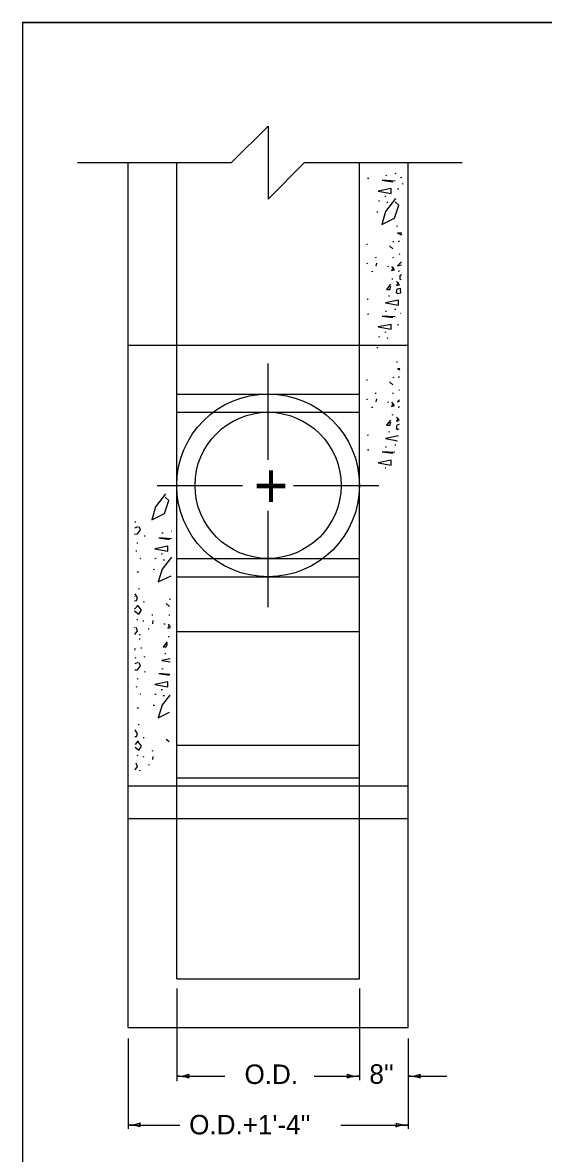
# Model space of a CAD drawing. Extents: x 1007 to 1035.5, y 1000.5 to 1021.5.
# Drawn here: x 1007 to 1012.35, y 1009.9 to 1021.5 of the extents above; entities that cross this region are included whole.
import ezdxf

# ---------------------------------------------------------------- set-up
doc = ezdxf.new("R2010")
doc.units = 0
for name, color, linetype in [('Level 1', 7, 'Continuous'), ('Level 10', 7, 'Continuous'), ('Level 11', 7, 'Continuous')]:
    doc.layers.add(name, color=color, linetype=linetype)

msp = doc.modelspace()

# ---------------------------------------------------------------- linework, layer by layer
at = {"layer": 'Level 1'}
for p, q in [((1008.082, 1011.189), (1008.082, 1020.064)), ((1008.582, 1011.689), (1008.582, 1020.064)), ((1010.457, 1011.689), (1010.457, 1020.064)), ((1010.957, 1011.189), (1010.957, 1020.064)), ((1008.082, 1018.189), (1010.957, 1018.189)), ((1009.52, 1017.014), (1009.52, 1018.002)), ((1008.582, 1017.689), (1010.457, 1017.689)), ((1008.582, 1017.502), (1010.457, 1017.502)), ((1008.382, 1016.752), (1009.258, 1016.752)), ((1009.781, 1016.752), (1010.657, 1016.752)), ((1009.52, 1015.502), (1009.52, 1016.49)), ((1008.582, 1016.002), (1010.457, 1016.002)), ((1008.582, 1015.814), (1010.457, 1015.814)), ((1008.582, 1015.252), (1010.457, 1015.252)), ((1008.582, 1014.085), (1010.457, 1014.085)), ((1008.582, 1013.752), (1010.457, 1013.752)), ((1008.082, 1013.668), (1010.957, 1013.668)), ((1008.082, 1013.335), (1010.957, 1013.335)), ((1008.582, 1011.689), (1010.457, 1011.689)), ((1008.582, 1011.59), (1008.582, 1010.639)), ((1010.457, 1011.59), (1010.457, 1010.648)), ((1008.082, 1011.189), (1010.957, 1011.189)), ((1008.082, 1011.076), (1008.082, 1010.151)), ((1010.957, 1011.076), (1010.957, 1010.151)), ((1008.582, 1010.689), (1009.076, 1010.689)), ((1009.993, 1010.689), (1010.457, 1010.689)), ((1010.957, 1010.689), (1011.355, 1010.689)), ((1008.082, 1010.189), (1008.614, 1010.189)), ((1010.267, 1010.189), (1010.957, 1010.189))]:
    msp.add_line(p, q, dxfattribs=at)
for points in [[(1007.562, 1020.064), (1009.145, 1020.064), (1009.52, 1020.439), (1009.52, 1019.689), (1009.895, 1020.064), (1011.513, 1020.064)], [(1010.831, 1019.951), (1010.82, 1019.95)], [(1010.553, 1019.9), (1010.542, 1019.899)], [(1010.823, 1019.874), (1010.692, 1019.882), (1010.801, 1019.867)], [(1010.735, 1019.931), (1010.724, 1019.929)], [(1010.892, 1019.91), (1010.881, 1019.909)], [(1010.902, 1019.85), (1010.9, 1019.849)], [(1010.9, 1019.849), (1010.902, 1019.843)], [(1010.785, 1019.798), (1010.65, 1019.77), (1010.784, 1019.746), (1010.785, 1019.799)], [(1010.861, 1019.791), (1010.85, 1019.79)], [(1010.664, 1019.669), (1010.653, 1019.667)], [(1010.828, 1019.694), (1010.726, 1019.562), (1010.687, 1019.43), (1010.819, 1019.494), (1010.863, 1019.626), (1010.826, 1019.661)], [(1010.729, 1019.716), (1010.718, 1019.715)], [(1010.749, 1019.655), (1010.738, 1019.654)], [(1010.647, 1019.556), (1010.636, 1019.555)], [(1010.848, 1019.41), (1010.837, 1019.409)], [(1010.894, 1019.341), (1010.849, 1019.339)], [(1010.849, 1019.339), (1010.894, 1019.322)], [(1010.868, 1019.255), (1010.857, 1019.254)], [(1010.542, 1019.225), (1010.531, 1019.223)], [(1010.802, 1019.178), (1010.767, 1019.208)], [(1010.81, 1019.252), (1010.799, 1019.251)], [(1010.539, 1019.027), (1010.529, 1019.026)], [(1010.631, 1019.089), (1010.62, 1019.087)], [(1010.63, 1019.001), (1010.636, 1019.033)], [(1010.807, 1019.089), (1010.796, 1019.087)], [(1010.89, 1019.047), (1010.849, 1019.004)], [(1010.872, 1019.123), (1010.861, 1019.121)], [(1010.594, 1018.946), (1010.582, 1018.944)], [(1010.756, 1018.997), (1010.745, 1018.995)], [(1010.803, 1018.99), (1010.786, 1018.955), (1010.819, 1018.964), (1010.789, 1018.998)], [(1010.849, 1019.004), (1010.89, 1019.015)], [(1010.868, 1018.949), (1010.857, 1018.948)], [(1010.888, 1018.912), (1010.873, 1018.902)], [(1010.778, 1018.815), (1010.735, 1018.762), (1010.769, 1018.762), (1010.781, 1018.797)], [(1010.8, 1018.867), (1010.789, 1018.866)], [(1010.854, 1018.837), (1010.837, 1018.802), (1010.87, 1018.81), (1010.84, 1018.845)], [(1010.873, 1018.902), (1010.871, 1018.866)], [(1010.871, 1018.866), (1010.887, 1018.865)], [(1010.766, 1018.694), (1010.755, 1018.693)], [(1010.882, 1018.773), (1010.842, 1018.764), (1010.835, 1018.735), (1010.846, 1018.719), (1010.882, 1018.729), (1010.881, 1018.771)], [(1010.549, 1018.66), (1010.538, 1018.659)], [(1010.86, 1018.653), (1010.725, 1018.625), (1010.858, 1018.601), (1010.86, 1018.654)], [(1010.553, 1018.507), (1010.542, 1018.505)], [(1010.823, 1018.481), (1010.692, 1018.489), (1010.801, 1018.474)], [(1010.735, 1018.537), (1010.724, 1018.536)], [(1010.831, 1018.558), (1010.82, 1018.556)], [(1010.882, 1018.516), (1010.881, 1018.516)], [(1010.785, 1018.404), (1010.65, 1018.377), (1010.784, 1018.353), (1010.785, 1018.406)], [(1010.861, 1018.398), (1010.85, 1018.396)], [(1010.664, 1018.275), (1010.653, 1018.274)], [(1010.729, 1018.323), (1010.718, 1018.322)], [(1010.749, 1018.262), (1010.738, 1018.26)], [(1010.647, 1018.163), (1010.636, 1018.162)], [(1010.848, 1018.017), (1010.837, 1018.015)], [(1010.874, 1017.947), (1010.849, 1017.946)], [(1010.849, 1017.946), (1010.874, 1017.937)], [(1010.542, 1017.832), (1010.531, 1017.83)], [(1010.802, 1017.785), (1010.767, 1017.814)], [(1010.81, 1017.859), (1010.799, 1017.857)], [(1010.868, 1017.862), (1010.857, 1017.861)], [(1010.539, 1017.634), (1010.529, 1017.633)], [(1010.631, 1017.695), (1010.62, 1017.694)], [(1010.63, 1017.608), (1010.636, 1017.639)], [(1010.807, 1017.695), (1010.796, 1017.694)], [(1010.869, 1017.631), (1010.849, 1017.61)], [(1010.87, 1017.729), (1010.861, 1017.728)], [(1010.594, 1017.552), (1010.582, 1017.551)], [(1010.756, 1017.603), (1010.745, 1017.602)], [(1010.803, 1017.597), (1010.786, 1017.562), (1010.819, 1017.57), (1010.789, 1017.605)], [(1010.849, 1017.61), (1010.869, 1017.616)], [(1010.868, 1017.556), (1010.857, 1017.554)], [(1010.778, 1017.422), (1010.735, 1017.369), (1010.769, 1017.369), (1010.781, 1017.404)], [(1010.8, 1017.474), (1010.789, 1017.473)], [(1010.854, 1017.443), (1010.837, 1017.409)], [(1010.837, 1017.409), (1010.866, 1017.416)], [(1010.866, 1017.422), (1010.84, 1017.452)], [(1010.766, 1017.301), (1010.755, 1017.299)], [(1010.842, 1017.37), (1010.835, 1017.341)], [(1010.835, 1017.341), (1010.846, 1017.326)], [(1010.865, 1017.376), (1010.842, 1017.37)], [(1010.846, 1017.326), (1010.865, 1017.331)], [(1010.549, 1017.267), (1010.538, 1017.265)], [(1010.858, 1017.259), (1010.725, 1017.232)], [(1010.725, 1017.232), (1010.848, 1017.21)], [(1010.553, 1017.113), (1010.542, 1017.112)], [(1010.822, 1017.088), (1010.692, 1017.096)], [(1010.692, 1017.096), (1010.801, 1017.081)], [(1010.735, 1017.144), (1010.724, 1017.143)], [(1010.831, 1017.164), (1010.82, 1017.163)], [(1010.785, 1017.011), (1010.65, 1016.983)], [(1010.65, 1016.983), (1010.784, 1016.96)], [(1010.784, 1016.96), (1010.785, 1017.012)], [(1010.729, 1016.93), (1010.723, 1016.929)], [(1008.467, 1016.664), (1008.365, 1016.532), (1008.326, 1016.4), (1008.458, 1016.464), (1008.502, 1016.596), (1008.465, 1016.631)], [(1008.164, 1016.374), (1008.153, 1016.373)], [(1008.182, 1016.328), (1008.148, 1016.312)], [(1008.148, 1016.251), (1008.181, 1016.253)], [(1008.181, 1016.253), (1008.21, 1016.294)], [(1008.21, 1016.294), (1008.197, 1016.325)], [(1008.442, 1016.262), (1008.431, 1016.261)], [(1008.53, 1016.281), (1008.526, 1016.281)], [(1008.184, 1016.16), (1008.173, 1016.158)], [(1008.259, 1016.231), (1008.248, 1016.23)], [(1008.491, 1016.129), (1008.357, 1016.101), (1008.49, 1016.078), (1008.491, 1016.13)], [(1008.529, 1016.205), (1008.399, 1016.214)], [(1008.399, 1016.214), (1008.507, 1016.198)], [(1008.174, 1016.078), (1008.163, 1016.077)], [(1008.435, 1016.048), (1008.424, 1016.046)], [(1008.527, 1016.015), (1008.432, 1015.893)], [(1008.213, 1015.999), (1008.206, 1016.004)], [(1008.37, 1016), (1008.359, 1015.999)], [(1008.432, 1015.893), (1008.393, 1015.762)], [(1008.455, 1015.986), (1008.444, 1015.985)], [(1008.191, 1015.864), (1008.174, 1015.857)], [(1008.353, 1015.888), (1008.342, 1015.886)], [(1008.393, 1015.762), (1008.524, 1015.825)], [(1008.198, 1015.689), (1008.187, 1015.687)], [(1008.151, 1015.615), (1008.15, 1015.611)], [(1008.15, 1015.568), (1008.169, 1015.569)], [(1008.181, 1015.597), (1008.155, 1015.639)], [(1008.169, 1015.569), (1008.181, 1015.597)], [(1008.249, 1015.556), (1008.238, 1015.555)], [(1008.517, 1015.583), (1008.505, 1015.582)], [(1008.185, 1015.524), (1008.15, 1015.481)], [(1008.15, 1015.463), (1008.192, 1015.429)], [(1008.19, 1015.511), (1008.174, 1015.511)], [(1008.22, 1015.471), (1008.19, 1015.511)], [(1008.192, 1015.429), (1008.22, 1015.471)], [(1008.508, 1015.51), (1008.473, 1015.539)], [(1008.184, 1015.372), (1008.173, 1015.371)], [(1008.245, 1015.359), (1008.234, 1015.357)], [(1008.337, 1015.42), (1008.326, 1015.419)], [(1008.337, 1015.332), (1008.342, 1015.364)], [(1008.462, 1015.328), (1008.451, 1015.327)], [(1008.509, 1015.321), (1008.492, 1015.286)], [(1008.518, 1015.303), (1008.495, 1015.329)], [(1008.513, 1015.42), (1008.502, 1015.419)], [(1008.151, 1015.296), (1008.15, 1015.295)], [(1008.151, 1015.222), (1008.179, 1015.261)], [(1008.179, 1015.261), (1008.167, 1015.293)], [(1008.208, 1015.219), (1008.197, 1015.218)], [(1008.3, 1015.277), (1008.289, 1015.276)], [(1008.492, 1015.286), (1008.518, 1015.293)], [(1008.506, 1015.199), (1008.495, 1015.197)], [(1008.208, 1015.175), (1008.197, 1015.174)], [(1008.225, 1015.083), (1008.214, 1015.082)], [(1008.485, 1015.146), (1008.442, 1015.094), (1008.475, 1015.094), (1008.487, 1015.128)], [(1008.156, 1015.067), (1008.151, 1015.077)], [(1008.151, 1015.062), (1008.156, 1015.067)], [(1008.164, 1014.981), (1008.153, 1014.98)], [(1008.256, 1014.991), (1008.244, 1014.99)], [(1008.514, 1014.973), (1008.431, 1014.956)], [(1008.472, 1015.025), (1008.461, 1015.024)], [(1008.182, 1014.935), (1008.151, 1014.921)], [(1008.152, 1014.858), (1008.181, 1014.86)], [(1008.181, 1014.86), (1008.21, 1014.9)], [(1008.21, 1014.9), (1008.197, 1014.932)], [(1008.431, 1014.956), (1008.514, 1014.942)], [(1008.442, 1014.869), (1008.431, 1014.867)], [(1008.184, 1014.767), (1008.173, 1014.765)], [(1008.259, 1014.838), (1008.248, 1014.837)], [(1008.491, 1014.736), (1008.357, 1014.708), (1008.49, 1014.684), (1008.491, 1014.737)], [(1008.512, 1014.813), (1008.399, 1014.82)], [(1008.399, 1014.82), (1008.507, 1014.805)], [(1008.174, 1014.685), (1008.163, 1014.683)], [(1008.435, 1014.654), (1008.424, 1014.653)], [(1008.213, 1014.605), (1008.206, 1014.611)], [(1008.37, 1014.607), (1008.359, 1014.605)], [(1008.432, 1014.5), (1008.393, 1014.368)], [(1008.51, 1014.6), (1008.432, 1014.5)], [(1008.455, 1014.593), (1008.444, 1014.592)], [(1008.191, 1014.471), (1008.174, 1014.464)], [(1008.353, 1014.494), (1008.342, 1014.493)], [(1008.393, 1014.368), (1008.507, 1014.424)], [(1008.198, 1014.295), (1008.187, 1014.294)], [(1008.153, 1014.175), (1008.169, 1014.176)], [(1008.181, 1014.204), (1008.155, 1014.245)], [(1008.169, 1014.176), (1008.181, 1014.204)], [(1008.249, 1014.163), (1008.238, 1014.161)], [(1008.185, 1014.13), (1008.154, 1014.092)], [(1008.154, 1014.067), (1008.192, 1014.036)], [(1008.19, 1014.118), (1008.174, 1014.118)], [(1008.22, 1014.077), (1008.19, 1014.118)], [(1008.192, 1014.036), (1008.22, 1014.077)], [(1008.504, 1014.12), (1008.473, 1014.145)], [(1008.184, 1013.979), (1008.173, 1013.978)], [(1008.245, 1013.965), (1008.234, 1013.964)], [(1008.337, 1014.027), (1008.326, 1014.025)], [(1008.337, 1013.939), (1008.342, 1013.971)], [(1008.154, 1013.833), (1008.179, 1013.868)], [(1008.179, 1013.868), (1008.167, 1013.9)], [(1008.208, 1013.826), (1008.197, 1013.824)], [(1008.3, 1013.884), (1008.289, 1013.882)]]:
    msp.add_lwpolyline(points, dxfattribs=at)
for radius in [0.938, 0.75]:
    msp.add_circle((1009.52, 1016.752), radius, dxfattribs=at)
for centre, radius, start, end in [((1008.582, 1011.08), 0.391, 270, 288.6688), ((1008.582, 1010.299), 0.391, 71.3472, 89.9939), ((1008.582, 1011.08), 0.391, 269.9878, 270), ((1008.731, 1010.689), 0.0312, 138.7746, 220.8913), ((1010.309, 1010.689), 0.0312, 318.7746, 40.8913), ((1010.457, 1011.08), 0.391, 251.3472, 269.9939), ((1010.457, 1010.299), 0.391, 90, 108.6688), ((1010.457, 1010.299), 0.391, 89.9878, 90), ((1010.957, 1011.08), 0.391, 270, 288.6688), ((1010.957, 1010.299), 0.391, 71.3472, 89.9939), ((1010.957, 1011.08), 0.391, 269.9878, 270), ((1011.106, 1010.689), 0.0312, 138.7746, 220.8913), ((1008.082, 1010.58), 0.391, 270, 288.6688), ((1008.231, 1010.189), 0.0312, 138.7746, 220.8913), ((1010.809, 1010.189), 0.0312, 318.7746, 40.8913), ((1010.957, 1010.58), 0.391, 251.3472, 269.9939), ((1008.082, 1009.799), 0.391, 71.3472, 89.9939), ((1008.082, 1010.58), 0.391, 269.9878, 270), ((1010.957, 1009.799), 0.391, 90, 108.6688), ((1010.957, 1009.799), 0.391, 89.9878, 90)]:
    msp.add_arc(centre, radius, start, end, dxfattribs=at)
at = {"layer": 'Level 10'}
for q in [(1035.5, 1021.5), (1007, 1000.5)]:
    msp.add_line((1007, 1021.5), q, dxfattribs=at)
at = {"layer": 'Level 11'}
msp.add_lwpolyline([(1007, 1000.5), (1035.5, 1000.5), (1035.5, 1021.5), (1007, 1021.5)], close=True, dxfattribs=at)

# ---------------------------------------------------------------- texts
at = {"layer": 'Level 1'}
for s, height, p in [('+', 0.456, (1009.372, 1016.524)), ('O.D.', 0.2, (1009.278, 1010.61)), ("8''", 0.2, (1010.56, 1010.612)), ("O.D.+1'-4''", 0.2, (1008.71, 1010.093))]:
    msp.add_text(s, height=height, dxfattribs=at).set_placement(p)

doc.saveas('drawing.dxf')
